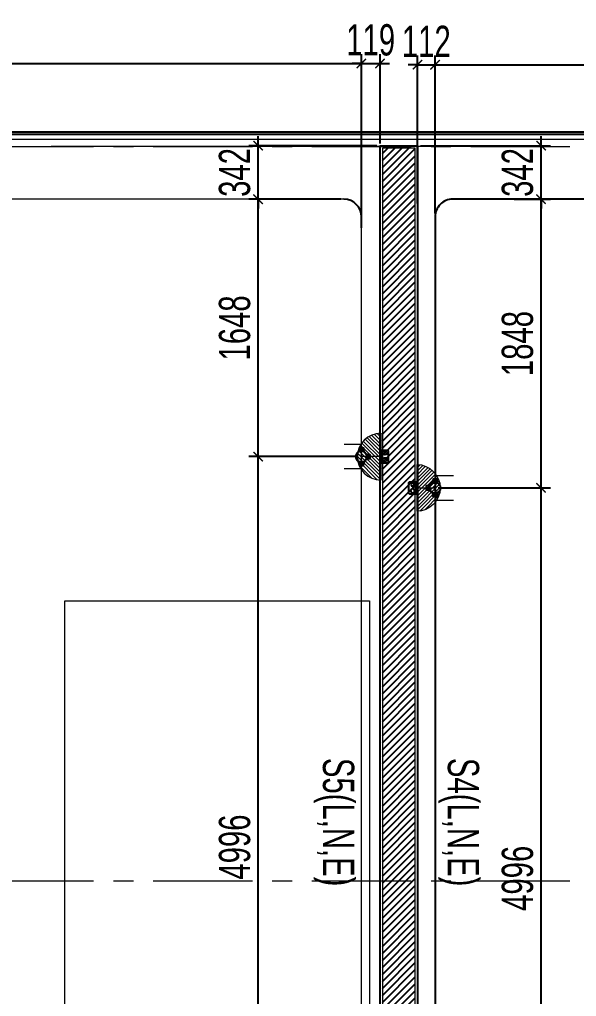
# Model space of a CAD drawing. Header units: millimetres. Extents: x -343543 to 400519, y -115663 to 104219.
# Drawn here: x 17573 to 21137, y -36039 to -29788 of the extents above; entities that cross this region are included whole.
import ezdxf
from ezdxf.xclip import XClip

# ---------------------------------------------------------------- set-up
doc = ezdxf.new("R2010")
doc.units = ezdxf.units.MM
doc.header["$XCLIPFRAME"] = 0
doc.linetypes.add('XREF MAT BANG TUONG XAY$0$01.Xref _MB T2-Mai$0$HIDDEN', pattern=[9.525, 6.35, -3.175])
doc.linetypes.add('XREF MAT BANG TUONG XAY$0$CENTER', pattern=[50.8, 31.75, -6.35, 6.35, -6.35])
doc.layers.get('0').update_dxf_attribs({"color": 231, "lineweight": 0})
doc.layers.get('DefPoints').update_dxf_attribs({"color": 191})
for name, color, linetype, lineweight in [('1-INNO-E-Socket', 4, 'Continuous', 5), ('A-PATT', 252, 'Continuous', 9), ('A-SYMBOLS', 10, 'Continuous', 13), ('E - EQ', 10, 'Continuous', 25), ('SME-E-COND-POW', 131, 'Continuous', 18), ('SME-E-POW-DIM', 135, 'Continuous', 18), ('SME-E-POW-TEXT', 133, 'Continuous', 18), ('TEXT DIEN', 3, 'Continuous', 18), ('XREF MAT BANG TUONG XAY$0$01.Xref _MB T2-Mai$0$$0$A-FNSH', 8, 'Continuous', 9), ('XREF MAT BANG TUONG XAY$0$01.Xref _MB T2-Mai$0$$0$A-GLAZ', 8, 'Continuous', 13), ('XREF MAT BANG TUONG XAY$0$01.Xref _MB T2-Mai$0$$0$A-LITE', 8, 'Continuous', 9), ('XREF MAT BANG TUONG XAY$0$01.Xref _MB T2-Mai$0$$0$A-TEXT', 8, 'Continuous', 25), ('XREF MAT BANG TUONG XAY$0$01.Xref _MB T2-Mai$0$A-HIDD', 8, 'XREF MAT BANG TUONG XAY$0$01.Xref _MB T2-Mai$0$HIDDEN', 9), ('XREF MAT BANG TUONG XAY$0$A-GRID', 8, 'XREF MAT BANG TUONG XAY$0$CENTER', 15), ('XREF MAT BANG TUONG XAY$0$A-WALL-INT', 8, 'Continuous', 9)]:
    doc.layers.add(name, color=color, linetype=linetype, lineweight=lineweight)
for name, color, linetype in [('E-WIRE', 5, 'Continuous'), ('Gen Điện', 6, 'Continuous'), ('XREF MAT BANG TUONG XAY$0$A-FNSH', 8, 'Continuous'), ('XREF MAT BANG TUONG XAY$0$A-FURN', 8, 'Continuous'), ('XREF MAT BANG TUONG XAY$0$A-PATT', 8, 'Continuous'), ('đế âm', 1, 'Continuous'), ('ống ghen', 6, 'Continuous')]:
    doc.layers.add(name, color=color, linetype=linetype)
doc.styles.add('ROMANS1', font='vntimeh.shx', dxfattribs={"width": 0.8, "bigfont": 'bigfont.shx'})
doc.styles.add('SM-DIMTEXT', font='SME.shx', dxfattribs={"width": 0.7})
doc.styles.add('SME-TEXT', font='sme.shx', dxfattribs={"width": 0.7})
doc.dimstyles.new('SDIM-100', dxfattribs={"dimscale": 100, "dimtxt": 2, "dimasz": 0.6, "dimexe": 0.6, "dimexo": 0.2, "dimgap": 0.5, "dimtad": 1, "dimdec": 0, "dimzin": 12, "dimtxsty": 'SM-DIMTEXT', "dimblk": 'ARCHTICK', "dimblk1": 'ARCHTICK', "dimblk2": 'ARCHTICK', "dimcen": 0.12, "dimdle": 0.6, "dimclrd": 7, "dimclre": 8, "dimadec": 0, "dimazin": 3, "dimtfac": 2, "dimtix": 1, "dimtmove": 1, "dimatfit": 3, "dimfxl": 1, "dimtzin": 0, "dimarcsym": 1})

# ---------------------------------------------------------------- blocks, each defined once
blk = doc.blocks.new('XREF MAT BANG TUONG XAY$0$xref_IKIGAI_Cot')
at = {"layer": 'XREF MAT BANG TUONG XAY$0$A-GRID', "color": 8, "ltscale": 20}
for points in [[(-2907.5, -30600), (42750, -30600)], [(-2907.5, -35300), (42750, -35300)]]:
    blk.add_lwpolyline(points, dxfattribs=at)
blk = doc.blocks.new('XREF MAT BANG TUONG XAY$0$01.Xref _MB T2-Mai$0$$0$A$Cfb76151b')
at = {"color": 8}
for points in [[(0, 0), (50, 0), (50, 50), (0, 50)], [(2, 2), (48, 2), (48, 48), (2, 48)]]:
    blk.add_lwpolyline(points, close=True, dxfattribs=at)
blk = doc.blocks.new('XREF MAT BANG TUONG XAY$0$01.Xref _MB T2-Mai$0$$0$A$Cc763f58b')
at = {"layer": 'DefPoints', "color": 8}
blk.add_line((5, -50), (5, 0), dxfattribs=at)
at = {"layer": 'XREF MAT BANG TUONG XAY$0$01.Xref _MB T2-Mai$0$$0$A-FNSH', "color": 8}
for centre, start, end in [((2.5, 2.3), 222.69033, 317.30967), ((2.5, -52.3), 42.69033, 137.30967)]:
    blk.add_arc(centre, 3.4, start, end, dxfattribs=at)
blk = doc.blocks.new('*U161')
at = {"layer": 'XREF MAT BANG TUONG XAY$0$01.Xref _MB T2-Mai$0$$0$A-GLAZ'}
for p, q in [((6955, 20), (55, 20)), ((6955, 10), (55, 10))]:
    blk.add_line(p, q, dxfattribs=at)
at = {"layer": 'XREF MAT BANG TUONG XAY$0$01.Xref _MB T2-Mai$0$$0$A-LITE', "color": 8}
blk.add_lwpolyline([(6955, 50), (55, 50), (55, 0), (6955, 0)], close=True, dxfattribs=at)
at = {"layer": 'XREF MAT BANG TUONG XAY$0$01.Xref _MB T2-Mai$0$$0$A-FNSH', "color": 8, "rotation": 180}
blk.add_blockref('XREF MAT BANG TUONG XAY$0$01.Xref _MB T2-Mai$0$$0$A$Cc763f58b', (5, 0), dxfattribs=at)
at = {"layer": 'XREF MAT BANG TUONG XAY$0$01.Xref _MB T2-Mai$0$$0$A-FNSH', "color": 8, "xscale": -1, "rotation": 180}
blk.add_blockref('XREF MAT BANG TUONG XAY$0$01.Xref _MB T2-Mai$0$$0$A$Cc763f58b', (7005, 0), dxfattribs=at)
at = {"layer": 'XREF MAT BANG TUONG XAY$0$01.Xref _MB T2-Mai$0$$0$A-GLAZ', "color": 8}
blk.add_blockref('XREF MAT BANG TUONG XAY$0$01.Xref _MB T2-Mai$0$$0$A$Cfb76151b', (5, 0), dxfattribs=at)
at = {"layer": 'XREF MAT BANG TUONG XAY$0$01.Xref _MB T2-Mai$0$$0$A-GLAZ', "color": 8, "xscale": -1}
blk.add_blockref('XREF MAT BANG TUONG XAY$0$01.Xref _MB T2-Mai$0$$0$A$Cfb76151b', (7005, 0), dxfattribs=at)
blk = doc.blocks.new('*U259')
at = {"layer": 'XREF MAT BANG TUONG XAY$0$A-PATT'}
h = blk.add_hatch(dxfattribs=at)
h.set_pattern_fill('ANSI31', color=8, scale=10)
h.set_pattern_definition([(45, (45121.79, -11293.564), (-22.45064, 22.45064), [])])
h.paths.add_polyline_path([(-38.7, 47.5), (9636.3, 47.5), (9636.3, -162.5), (-38.7, -162.5)])
at = {"layer": 'XREF MAT BANG TUONG XAY$0$A-WALL-INT', "color": 8}
blk.add_lwpolyline([(-38.7, 47.5), (9636.3, 47.5), (9636.3, -162.5), (-38.7, -162.5)], close=True, dxfattribs=at)
blk = doc.blocks.new('XREF MAT BANG NOI THAT')
at = {"color": 8}
blk.add_lwpolyline([(17863.5, -33506.5), (19812.4, -33506.5), (19812.4, -37303.5), (17863.5, -37303.5)], close=True, dxfattribs=at)
blk = doc.blocks.new('01.Xref _MB T1')
at = {"layer": 'XREF MAT BANG TUONG XAY$0$01.Xref _MB T2-Mai$0$A-HIDD', "color": 8, "ltscale": 500}
blk.add_lwpolyline([(0.00011, -47000.00005), (39999.99073, -47000.00005), (39999.99073, -30600.00246), (0.00011, -30600.00246)], close=True, dxfattribs=at)
at = {"layer": 'XREF MAT BANG TUONG XAY$0$A-FNSH', "color": 8}
blk.add_lwpolyline([(20119.99048, -40300.00001), (19879.99048, -40300.00001), (19879.99048, -30594.9999), (20119.99047, -30594.9999)], close=True, dxfattribs=at)
at = {"color": 8}
ref = blk.add_blockref('XREF MAT BANG TUONG XAY$0$xref_IKIGAI_Cot', (-0.00927, -0.00001), dxfattribs=at)
XClip(ref).set_block_clipping_path([(-5181.1494167775, -58156.1251844964), (44638.3275875031, -24933.2650512661)])
at = {"layer": 'XREF MAT BANG TUONG XAY$0$01.Xref _MB T2-Mai$0$$0$A-TEXT', "color": 8, "xscale": -1, "rotation": 180}
blk.add_blockref('*U161', (16495.00039, -30504.99992), dxfattribs=at)
at = {"layer": 'XREF MAT BANG TUONG XAY$0$A-FURN', "color": 8, "xscale": -1, "rotation": 270}
blk.add_blockref('*U259', (20057.49048, -40246.30159), dxfattribs=at)
at = {"layer": 'A-PATT', "color": 8}
blk.add_blockref('XREF MAT BANG NOI THAT', (0, 0), dxfattribs=at)
blk = doc.blocks.new('*U28')
at = {"layer": '1-INNO-E-Socket'}
h = blk.add_hatch(dxfattribs=at)
h.set_pattern_fill('ANSI31,O', scale=106.995219)
h.set_pattern_definition([(45, (-641.971, -356.651), (-9.45713, 9.45713), [])])
h.paths.add_polyline_path([(124.8, 0, 1), (-124.8, 0)])
for p, q in [((-65.7, 106.1), (-65.7, 195.3)), ((65.7, 106.1), (65.7, 195.3)), ((124.8, 0), (-124.8, 0)), ((109.4, 0), (-109.4, 0))]:
    blk.add_line(p, q, dxfattribs=at)
blk.add_arc((0, 0), 124.8, 0, 180, dxfattribs=at)
blk = doc.blocks.new('C3-D25')
at = {"layer": 'ống ghen', "ltscale": 30}
for points in [[(5338668.2, -3869116.5), (5338644.9, -3869116.5), (5338644.9, -3869091.5), (5338668.2, -3869091.5)], [(5338665.9, -3869104.6), (5338653.8, -3869104.6), (5338653.8, -3869103.5), (5338665.9, -3869103.5)], [(5338713.3, -3869071.3), (5338713.3, -3869048), (5338688.3, -3869048), (5338688.3, -3869071.3)], [(5338701.4, -3869069), (5338701.4, -3869057), (5338700.3, -3869057), (5338700.3, -3869069)], [(5338733.5, -3869116.5), (5338756.8, -3869116.5), (5338756.8, -3869091.5), (5338733.5, -3869091.5)], [(5338735.8, -3869104.6), (5338747.9, -3869104.6), (5338747.9, -3869103.5), (5338735.8, -3869103.5)]]:
    blk.add_lwpolyline(points, close=True, dxfattribs=at)
for points in [[(5338670.6, -3869086.4), (5338650.9, -3869091.5)], [(5338683.2, -3869073.8), (5338688.3, -3869054)], [(5338718.5, -3869073.8), (5338713.3, -3869054)], [(5338731.1, -3869086.4), (5338750.8, -3869091.5)], [(5338670.6, -3869121.7), (5338650.9, -3869116.5)], [(5338731.1, -3869121.7), (5338750.8, -3869116.5)]]:
    blk.add_lwpolyline(points, dxfattribs=at)
blk.add_circle((5338700.8, -3869104), 35, dxfattribs=at)
at = {"layer": 'TEXT DIEN', "ltscale": 30, "style": 'ROMANS1'}
blk.add_text('D25', height=15, dxfattribs=at).set_placement((5338680.7, -3869111.7))
blk = doc.blocks.new('đế âm 78')
at = {"layer": 'Gen Điện', "ltscale": 30}
blk.add_lwpolyline([(5501258.1, -3862344.9), (5501258.1, -3862422.9), (5501303.1, -3862422.9, 0.414214), (5501308.1, -3862417.9), (5501308.1, -3862349.9, 0.414214), (5501303.1, -3862344.9), (5501258.1, -3862344.9)], format="xyb", dxfattribs=at)
blk.add_lwpolyline([(5501261.1, -3862344.9), (5501261.1, -3862422.9)], dxfattribs=at)
for centre, radius in [((5501284.6, -3862362.9), 10), ((5501284.6, -3862402.9), 12.5)]:
    blk.add_circle(centre, radius, dxfattribs=at)
blk = doc.blocks.new('_ArchTick')
at = {"color": 0, "linetype": 'ByBlock', "const_width": 0.15}
blk.add_lwpolyline([(-0.5, -0.5), (0.5, 0.5)], dxfattribs=at)
blk = doc.blocks.new('*D1483')
at = {"layer": 'DefPoints', "color": 0, "linetype": 'Continuous', "ltscale": 1000, "transparency": 16777216}
for p in [(19760.9, -30069.1), (13780.7, -30846.6), (19760.9, -31140.1)]:
    blk.add_point(p, dxfattribs=at)
at = {"layer": 'SME-E-POW-DIM', "color": 8, "linetype": 'Continuous', "lineweight": -2, "ltscale": 1000, "transparency": 16777216}
for p, q in [((13780.7, -30826.6), (13780.7, -30009.1)), ((19760.9, -31120.1), (19760.9, -30009.1))]:
    blk.add_line(p, q, dxfattribs=at)
at = {"layer": 'SME-E-POW-DIM', "color": 7, "linetype": 'Continuous', "lineweight": -2, "ltscale": 1000, "transparency": 16777216}
blk.add_line((13720.7, -30069.1), (19820.9, -30069.1), dxfattribs=at)
at = {"layer": 'SME-E-POW-DIM', "color": 7, "linetype": 'Continuous', "lineweight": -2, "ltscale": 1000, "transparency": 16777216, "xscale": 60, "yscale": 60, "zscale": 60, "rotation": 180}
blk.add_blockref('_ArchTick', (13780.7, -30069.1), dxfattribs=at)
at = {"layer": 'SME-E-POW-DIM', "color": 7, "linetype": 'Continuous', "lineweight": -2, "ltscale": 1000, "transparency": 16777216, "xscale": 60, "yscale": 60, "zscale": 60}
blk.add_blockref('_ArchTick', (19760.9, -30069.1), dxfattribs=at)
at = {"layer": 'SME-E-POW-DIM', "color": 0, "linetype": 'Continuous', "ltscale": 1000, "transparency": 16777216, "insert": (16770.8, -29919.1), "char_height": 200, "attachment_point": 5, "style": 'SM-DIMTEXT'}
blk.add_mtext('5980', dxfattribs=at)
blk = doc.blocks.new('*D1484')
at = {"layer": 'DefPoints', "color": 0, "linetype": 'Continuous', "ltscale": 1000, "transparency": 16777216}
for p in [(19880, -30069.1), (19880, -30600), (19760.9, -31140.1)]:
    blk.add_point(p, dxfattribs=at)
at = {"layer": 'SME-E-POW-DIM', "color": 8, "linetype": 'Continuous', "lineweight": -2, "ltscale": 1000, "transparency": 16777216}
for p, q in [((19760.9, -31120.1), (19760.9, -30009.1)), ((19880, -30580), (19880, -30009.1))]:
    blk.add_line(p, q, dxfattribs=at)
at = {"layer": 'SME-E-POW-DIM', "color": 7, "linetype": 'Continuous', "lineweight": -2, "ltscale": 1000, "transparency": 16777216}
for p, q in [((19760.9, -30069.1), (19700.9, -30069.1)), ((19760.9, -30069.1), (19880, -30069.1)), ((19880, -30069.1), (19940, -30069.1))]:
    blk.add_line(p, q, dxfattribs=at)
at = {"layer": 'SME-E-POW-DIM', "color": 7, "linetype": 'Continuous', "lineweight": -2, "ltscale": 1000, "transparency": 16777216, "xscale": 60, "yscale": 60, "zscale": 60}
blk.add_blockref('_ArchTick', (19760.9, -30069.1), dxfattribs=at)
at = {"layer": 'SME-E-POW-DIM', "color": 7, "linetype": 'Continuous', "lineweight": -2, "ltscale": 1000, "transparency": 16777216, "xscale": 60, "yscale": 60, "zscale": 60, "rotation": 180}
blk.add_blockref('_ArchTick', (19880, -30069.1), dxfattribs=at)
at = {"layer": 'SME-E-POW-DIM', "color": 0, "linetype": 'Continuous', "ltscale": 1000, "transparency": 16777216, "insert": (19820.4, -29919.1), "char_height": 200, "attachment_point": 5, "style": 'SM-DIMTEXT'}
blk.add_mtext('119', dxfattribs=at)
blk = doc.blocks.new('*D1485')
at = {"layer": 'DefPoints', "color": 0, "linetype": 'Continuous', "ltscale": 1000, "transparency": 16777216}
for p in [(19100.2, -32584.9), (19760.9, -32584.9), (19828.8, -37581.1)]:
    blk.add_point(p, dxfattribs=at)
at = {"layer": 'SME-E-POW-DIM', "color": 7, "linetype": 'Continuous', "lineweight": -2, "ltscale": 1000, "transparency": 16777216}
blk.add_line((19100.2, -37641.1), (19100.2, -32524.9), dxfattribs=at)
at = {"layer": 'SME-E-POW-DIM', "color": 8, "linetype": 'Continuous', "lineweight": -2, "ltscale": 1000, "transparency": 16777216}
for p, q in [((19740.9, -32584.9), (19040.2, -32584.9)), ((19808.8, -37581.1), (19040.2, -37581.1))]:
    blk.add_line(p, q, dxfattribs=at)
at = {"layer": 'SME-E-POW-DIM', "color": 7, "linetype": 'Continuous', "lineweight": -2, "ltscale": 1000, "transparency": 16777216, "xscale": 60, "yscale": 60, "zscale": 60}
for p, rotation in [((19100.2, -32584.9), 90), ((19100.2, -37581.1), 270)]:
    blk.add_blockref('_ArchTick', p, dxfattribs=dict(at, rotation=rotation))
at = {"layer": 'SME-E-POW-DIM', "color": 0, "linetype": 'Continuous', "ltscale": 1000, "transparency": 16777216, "insert": (18950.2, -35083), "char_height": 200, "attachment_point": 5, "rotation": 90, "style": 'SM-DIMTEXT'}
blk.add_mtext('4996', dxfattribs=at)
blk = doc.blocks.new('*D1486')
at = {"layer": 'DefPoints', "color": 0, "linetype": 'Continuous', "ltscale": 1000, "transparency": 16777216}
for p in [(19100.2, -30937.4), (19648.6, -30937.4), (19760.9, -32584.9)]:
    blk.add_point(p, dxfattribs=at)
at = {"layer": 'SME-E-POW-DIM', "color": 7, "linetype": 'Continuous', "lineweight": -2, "ltscale": 1000, "transparency": 16777216}
blk.add_line((19100.2, -32644.9), (19100.2, -30877.4), dxfattribs=at)
at = {"layer": 'SME-E-POW-DIM', "color": 8, "linetype": 'Continuous', "lineweight": -2, "ltscale": 1000, "transparency": 16777216}
for p, q in [((19628.6, -30937.4), (19040.2, -30937.4)), ((19740.9, -32584.9), (19040.2, -32584.9))]:
    blk.add_line(p, q, dxfattribs=at)
at = {"layer": 'SME-E-POW-DIM', "color": 7, "linetype": 'Continuous', "lineweight": -2, "ltscale": 1000, "transparency": 16777216, "xscale": 60, "yscale": 60, "zscale": 60}
for p, rotation in [((19100.2, -30937.4), 90), ((19100.2, -32584.9), 270)]:
    blk.add_blockref('_ArchTick', p, dxfattribs=dict(at, rotation=rotation))
at = {"layer": 'SME-E-POW-DIM', "color": 0, "linetype": 'Continuous', "ltscale": 1000, "transparency": 16777216, "insert": (18950.2, -31761.1), "char_height": 200, "attachment_point": 5, "rotation": 90, "style": 'SM-DIMTEXT'}
blk.add_mtext('1648', dxfattribs=at)
blk = doc.blocks.new('*D1487')
at = {"layer": 'DefPoints', "color": 0, "linetype": 'Continuous', "ltscale": 1000, "transparency": 16777216}
for p in [(19100.2, -30595), (19880, -30595), (19648.6, -30937.4)]:
    blk.add_point(p, dxfattribs=at)
at = {"layer": 'SME-E-POW-DIM', "color": 7, "linetype": 'Continuous', "lineweight": -2, "ltscale": 1000, "transparency": 16777216}
for p, q in [((19100.2, -30595), (19100.2, -30535)), ((19100.2, -30937.4), (19100.2, -30595)), ((19100.2, -30937.4), (19100.2, -30997.4))]:
    blk.add_line(p, q, dxfattribs=at)
at = {"layer": 'SME-E-POW-DIM', "color": 8, "linetype": 'Continuous', "lineweight": -2, "ltscale": 1000, "transparency": 16777216}
for p, q in [((19860, -30595), (19040.2, -30595)), ((19628.6, -30937.4), (19040.2, -30937.4))]:
    blk.add_line(p, q, dxfattribs=at)
at = {"layer": 'SME-E-POW-DIM', "color": 7, "linetype": 'Continuous', "lineweight": -2, "ltscale": 1000, "transparency": 16777216, "xscale": 60, "yscale": 60, "zscale": 60}
for p, rotation in [((19100.2, -30595), 270), ((19100.2, -30937.4), 90)]:
    blk.add_blockref('_ArchTick', p, dxfattribs=dict(at, rotation=rotation))
at = {"layer": 'SME-E-POW-DIM', "color": 0, "linetype": 'Continuous', "ltscale": 1000, "transparency": 16777216, "insert": (18950.2, -30766.2), "char_height": 200, "attachment_point": 5, "rotation": 90, "style": 'SM-DIMTEXT'}
blk.add_mtext('342', dxfattribs=at)
blk = doc.blocks.new('*D1488')
at = {"layer": 'DefPoints', "color": 0, "linetype": 'Continuous', "ltscale": 1000, "transparency": 16777216}
for p in [(20232.4, -32784.9), (20910.3, -32784.9), (20105, -37781.1)]:
    blk.add_point(p, dxfattribs=at)
at = {"layer": 'SME-E-POW-DIM', "color": 7, "linetype": 'Continuous', "lineweight": -2, "ltscale": 1000, "transparency": 16777216}
blk.add_line((20910.3, -37841.1), (20910.3, -32724.9), dxfattribs=at)
at = {"layer": 'SME-E-POW-DIM', "color": 8, "linetype": 'Continuous', "lineweight": -2, "ltscale": 1000, "transparency": 16777216}
for p, q in [((20252.4, -32784.9), (20970.3, -32784.9)), ((20125, -37781.1), (20970.3, -37781.1))]:
    blk.add_line(p, q, dxfattribs=at)
at = {"layer": 'SME-E-POW-DIM', "color": 7, "linetype": 'Continuous', "lineweight": -2, "ltscale": 1000, "transparency": 16777216, "xscale": 60, "yscale": 60, "zscale": 60}
for p, rotation in [((20910.3, -32784.9), 90), ((20910.3, -37781.1), 270)]:
    blk.add_blockref('_ArchTick', p, dxfattribs=dict(at, rotation=rotation))
at = {"layer": 'SME-E-POW-DIM', "color": 0, "linetype": 'Continuous', "ltscale": 1000, "transparency": 16777216, "insert": (20760.3, -35283), "char_height": 200, "attachment_point": 5, "rotation": 90, "style": 'SM-DIMTEXT'}
blk.add_mtext('4996', dxfattribs=at)
blk = doc.blocks.new('*D1489')
at = {"layer": 'DefPoints', "color": 0, "linetype": 'Continuous', "ltscale": 1000, "transparency": 16777216}
for p in [(20717.4, -30937.4), (20910.3, -30937.4), (20232.4, -32784.9)]:
    blk.add_point(p, dxfattribs=at)
at = {"layer": 'SME-E-POW-DIM', "color": 7, "linetype": 'Continuous', "lineweight": -2, "ltscale": 1000, "transparency": 16777216}
blk.add_line((20910.3, -32844.9), (20910.3, -30877.4), dxfattribs=at)
at = {"layer": 'SME-E-POW-DIM', "color": 8, "linetype": 'Continuous', "lineweight": -2, "ltscale": 1000, "transparency": 16777216}
for p, q in [((20737.4, -30937.4), (20970.3, -30937.4)), ((20252.4, -32784.9), (20970.3, -32784.9))]:
    blk.add_line(p, q, dxfattribs=at)
at = {"layer": 'SME-E-POW-DIM', "color": 7, "linetype": 'Continuous', "lineweight": -2, "ltscale": 1000, "transparency": 16777216, "xscale": 60, "yscale": 60, "zscale": 60}
for p, rotation in [((20910.3, -30937.4), 90), ((20910.3, -32784.9), 270)]:
    blk.add_blockref('_ArchTick', p, dxfattribs=dict(at, rotation=rotation))
at = {"layer": 'SME-E-POW-DIM', "color": 0, "linetype": 'Continuous', "ltscale": 1000, "transparency": 16777216, "insert": (20760.3, -31861.1), "char_height": 200, "attachment_point": 5, "rotation": 90, "style": 'SM-DIMTEXT'}
blk.add_mtext('1848', dxfattribs=at)
blk = doc.blocks.new('*D1490')
at = {"layer": 'DefPoints', "color": 0, "linetype": 'Continuous', "ltscale": 1000, "transparency": 16777216}
for p in [(20120, -30595), (20910.3, -30595), (20717.4, -30937.4)]:
    blk.add_point(p, dxfattribs=at)
at = {"layer": 'SME-E-POW-DIM', "color": 7, "linetype": 'Continuous', "lineweight": -2, "ltscale": 1000, "transparency": 16777216}
for p, q in [((20910.3, -30595), (20910.3, -30535)), ((20910.3, -30937.4), (20910.3, -30595)), ((20910.3, -30937.4), (20910.3, -30997.4))]:
    blk.add_line(p, q, dxfattribs=at)
at = {"layer": 'SME-E-POW-DIM', "color": 8, "linetype": 'Continuous', "lineweight": -2, "ltscale": 1000, "transparency": 16777216}
for p, q in [((20140, -30595), (20970.3, -30595)), ((20737.4, -30937.4), (20970.3, -30937.4))]:
    blk.add_line(p, q, dxfattribs=at)
at = {"layer": 'SME-E-POW-DIM', "color": 7, "linetype": 'Continuous', "lineweight": -2, "ltscale": 1000, "transparency": 16777216, "xscale": 60, "yscale": 60, "zscale": 60}
for p, rotation in [((20910.3, -30595), 270), ((20910.3, -30937.4), 90)]:
    blk.add_blockref('_ArchTick', p, dxfattribs=dict(at, rotation=rotation))
at = {"layer": 'SME-E-POW-DIM', "color": 0, "linetype": 'Continuous', "ltscale": 1000, "transparency": 16777216, "insert": (20760.3, -30766.2), "char_height": 200, "attachment_point": 5, "rotation": 90, "style": 'SM-DIMTEXT'}
blk.add_mtext('342', dxfattribs=at)
blk = doc.blocks.new('*D1491')
at = {"layer": 'DefPoints', "color": 0, "linetype": 'Continuous', "ltscale": 1000, "transparency": 16777216}
for p in [(20232.4, -30077.1), (20120, -30984.4), (20232.4, -31049.7)]:
    blk.add_point(p, dxfattribs=at)
at = {"layer": 'SME-E-POW-DIM', "color": 8, "linetype": 'Continuous', "lineweight": -2, "ltscale": 1000, "transparency": 16777216}
for p, q in [((20120, -30964.4), (20120, -30017.1)), ((20232.4, -31029.7), (20232.4, -30017.1))]:
    blk.add_line(p, q, dxfattribs=at)
at = {"layer": 'SME-E-POW-DIM', "color": 7, "linetype": 'Continuous', "lineweight": -2, "ltscale": 1000, "transparency": 16777216}
for p, q in [((20120, -30077.1), (20060, -30077.1)), ((20120, -30077.1), (20232.4, -30077.1)), ((20232.4, -30077.1), (20292.4, -30077.1))]:
    blk.add_line(p, q, dxfattribs=at)
at = {"layer": 'SME-E-POW-DIM', "color": 7, "linetype": 'Continuous', "lineweight": -2, "ltscale": 1000, "transparency": 16777216, "xscale": 60, "yscale": 60, "zscale": 60}
blk.add_blockref('_ArchTick', (20120, -30077.1), dxfattribs=at)
at = {"layer": 'SME-E-POW-DIM', "color": 7, "linetype": 'Continuous', "lineweight": -2, "ltscale": 1000, "transparency": 16777216, "xscale": 60, "yscale": 60, "zscale": 60, "rotation": 180}
blk.add_blockref('_ArchTick', (20232.4, -30077.1), dxfattribs=at)
at = {"layer": 'SME-E-POW-DIM', "color": 0, "linetype": 'Continuous', "ltscale": 1000, "transparency": 16777216, "insert": (20176.2, -29927.1), "char_height": 200, "attachment_point": 5, "style": 'SM-DIMTEXT'}
blk.add_mtext('112', dxfattribs=at)
blk = doc.blocks.new('*D1492')
at = {"layer": 'DefPoints', "color": 0, "linetype": 'Continuous', "ltscale": 1000, "transparency": 16777216}
for p in [(26805, -30077.1), (26805, -30923.4), (20232.4, -31049.7)]:
    blk.add_point(p, dxfattribs=at)
at = {"layer": 'SME-E-POW-DIM', "color": 8, "linetype": 'Continuous', "lineweight": -2, "ltscale": 1000, "transparency": 16777216}
for p, q in [((20232.4, -31029.7), (20232.4, -30017.1)), ((26805, -30903.4), (26805, -30017.1))]:
    blk.add_line(p, q, dxfattribs=at)
at = {"layer": 'SME-E-POW-DIM', "color": 7, "linetype": 'Continuous', "lineweight": -2, "ltscale": 1000, "transparency": 16777216}
blk.add_line((20172.4, -30077.1), (26865, -30077.1), dxfattribs=at)
at = {"layer": 'SME-E-POW-DIM', "color": 7, "linetype": 'Continuous', "lineweight": -2, "ltscale": 1000, "transparency": 16777216, "xscale": 60, "yscale": 60, "zscale": 60, "rotation": 180}
blk.add_blockref('_ArchTick', (20232.4, -30077.1), dxfattribs=at)
at = {"layer": 'SME-E-POW-DIM', "color": 7, "linetype": 'Continuous', "lineweight": -2, "ltscale": 1000, "transparency": 16777216, "xscale": 60, "yscale": 60, "zscale": 60}
blk.add_blockref('_ArchTick', (26805, -30077.1), dxfattribs=at)
at = {"layer": 'SME-E-POW-DIM', "color": 0, "linetype": 'Continuous', "ltscale": 1000, "transparency": 16777216, "insert": (23518.7, -29927.1), "char_height": 200, "attachment_point": 5, "style": 'SM-DIMTEXT'}
blk.add_mtext('6573', dxfattribs=at)

msp = doc.modelspace()

# ---------------------------------------------------------------- block references
at = {"layer": 'A-SYMBOLS'}
msp.add_blockref('01.Xref _MB T1', (0, 0), dxfattribs=at)

# ---------------------------------------------------------------- next in the draw order: linework, layer by layer
at = {"layer": 'E-WIRE', "color": 3, "elevation": 0}
msp.add_lwpolyline([(31395, -41327), (31194.6, -41327, -0.414214), (31144.6, -41277), (31144.6, -30987.4, 0.414214), (31094.6, -30937.4), (20344.7, -30937.4, 0.414214), (20232.4, -31049.7), (20232.4, -37731.1, -0.414214), (20182.4, -37781.1), (20105, -37781.1)], format="xyb", dxfattribs=at)
at = {"layer": 'E-WIRE', "color": 3}
msp.add_arc((19648.6, -31049.7), 112.3, 0, 90, dxfattribs=at)
at = {"layer": 'SME-E-COND-POW', "color": 3}
for p, q in [((19648.6, -30937.4), (9210.6, -30937.4)), ((19760.9, -37531.1), (19760.9, -31049.7))]:
    msp.add_line(p, q, dxfattribs=at)
at = {"layer": 'SME-E-COND-POW', "color": 2, "linetype": 'Continuous', "ltscale": 1000}
for p, q in [((19885, -32584.9), (19760.9, -32584.9)), ((20115, -32784.9), (20232.4, -32784.9))]:
    msp.add_line(p, q, dxfattribs=at)

# ---------------------------------------------------------------- next in the draw order: block references
at = {"layer": 'E - EQ', "yscale": 1.2, "zscale": 1.2}
for p, xscale, rotation in [((19885, -32584.9), 1.2, 90.00000000000001), ((20115, -32784.9), -1.2, 270)]:
    msp.add_blockref('*U28', p, dxfattribs=dict(at, xscale=xscale, rotation=rotation))
at = {"layer": 'TEXT DIEN', "ltscale": 30}
for p, rotation in [((3888864.9, 5306115.9), 270), ((-3848871.7, -5371485.7), 90.00000000081977)]:
    msp.add_blockref('C3-D25', p, dxfattribs=dict(at, rotation=rotation))
at = {"layer": 'đế âm'}
msp.add_blockref('đế âm 78', (-5481373.1, 3829799), dxfattribs=at)
at = {"layer": 'đế âm', "xscale": -1}
msp.add_blockref('đế âm 78', (5521373.1, 3829598.7), dxfattribs=at)

# ---------------------------------------------------------------- next in the draw order: texts
at = {"layer": 'SME-E-POW-TEXT', "style": 'SME-TEXT', "width": 0.7}
for s, p in [('S5(L,N,E)', (19514.6, -34512.7)), ('S4(L,N,E)', (20313.9, -34512.7))]:
    msp.add_text(s, height=200, rotation=270, dxfattribs=at).set_placement(p)

# ---------------------------------------------------------------- next in the draw order: dimensions: what is measured, and where the dimension line sits
at = {"layer": 'SME-E-POW-DIM', "color": 1, "linetype": 'Continuous', "ltscale": 1000}
for base, p1, p2, picture, middle in [((19760.9, -30069.1), (13780.7, -30846.6), (19760.9, -31140.1), '*D1483', (16770.8, -29919.1)), ((19880, -30069.1), (19760.9, -31140.1), (19880, -30600), '*D1484', (19820.4, -29919.1)), ((20232.4, -30077.1), (20120, -30984.4), (20232.4, -31049.7), '*D1491', (20176.2, -29927.1)), ((26805, -30077.1), (20232.4, -31049.7), (26805, -30923.4), '*D1492', (23518.7, -29927.1))]:
    dim = msp.add_linear_dim(base=base, p1=p1, p2=p2, dimstyle='SDIM-100', dxfattribs=at)
    dim.commit()
    dim.dimension.update_dxf_attribs({"geometry": picture, "text_midpoint": middle})
for base, p1, p2, picture, middle in [((19100.2, -30595), (19648.6, -30937.4), (19880, -30595), '*D1487', (18950.2, -30766.2)), ((20910.3, -30595), (20717.4, -30937.4), (20120, -30595), '*D1490', (20760.3, -30766.2)), ((19100.1731, -30937.374), (19760.8909, -32584.9034), (19648.5783, -30937.374), '*D1486', (18950.1731, -31761.1387)), ((20910.3202, -30937.3741), (20232.3649, -32784.9034), (20717.4017, -30937.3741), '*D1489', (20760.3202, -31861.1387)), ((19100.2, -32584.9), (19828.8, -37581.1), (19760.9, -32584.9), '*D1485', (18950.2, -35083)), ((20910.3, -32784.9), (20105, -37781.1), (20232.4, -32784.9), '*D1488', (20760.3, -35283))]:
    dim = msp.add_linear_dim(base=base, p1=p1, p2=p2, angle=90, dimstyle='SDIM-100', dxfattribs=at)
    dim.commit()
    dim.dimension.update_dxf_attribs({"geometry": picture, "text_midpoint": middle})

doc.saveas('drawing.dxf')
